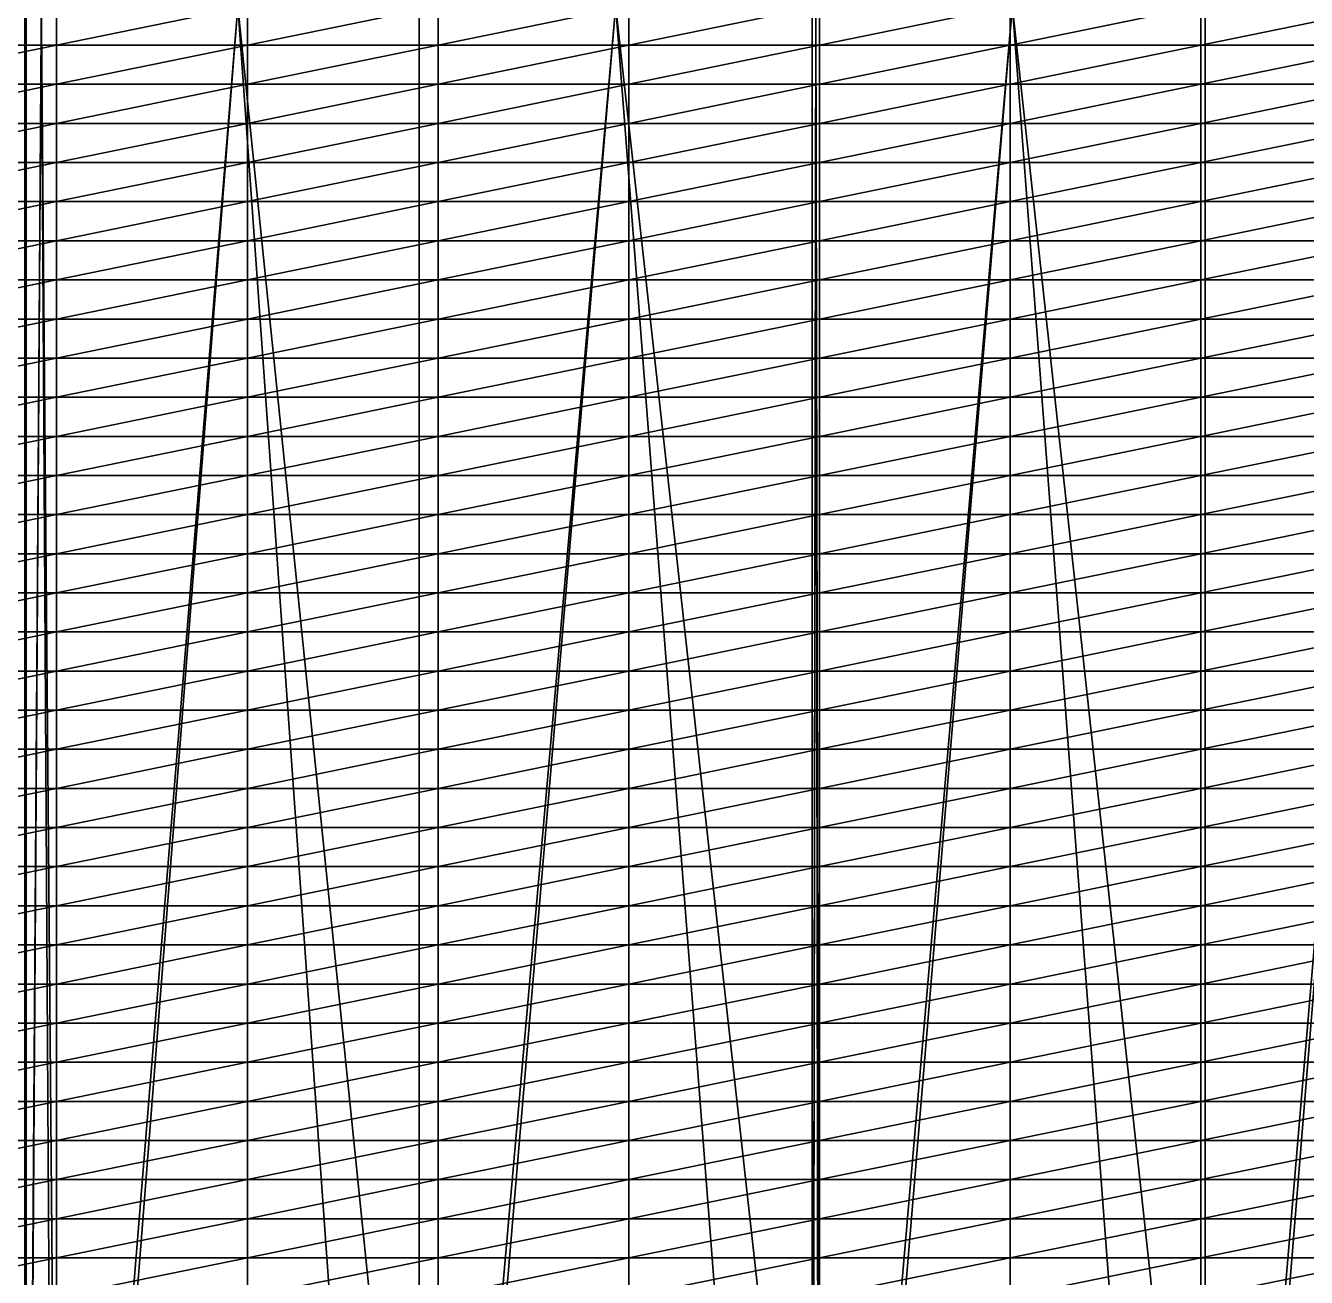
# Model space of a CAD drawing. Header units: metres. Extents: x -3 to 177, y -14 to 14.
# Drawn here: x 82.6 to 89.82, y -7.16 to -0.11 of the extents above; entities that cross this region are included whole.
import ezdxf

# ---------------------------------------------------------------- set-up
doc = ezdxf.new("R2010")
doc.units = ezdxf.units.M
for name, color, linetype, true_color in [('BULKHEAD_04', 7, 'Continuous', 0xdec086), ('DB_3', 7, 'Continuous', 0x99866a), ('HOLD_3', 7, 'Continuous', 0xb09ed9), ('HULL', 7, 'Continuous', 0x528ba5)]:
    doc.layers.add(name, color=color, linetype=linetype, true_color=true_color)

msp = doc.modelspace()

# ---------------------------------------------------------------- linework, layer by layer
at = {"layer": 'BULKHEAD_04'}
for points in [[(82.596, 14.388, 14.5999), (82.596, -14.388, 14.5999), (82.604, -14.388, 14.5999)], [(82.596, 14.388, 14.5999), (82.604, -14.388, 14.5999), (82.604, 14.388, 14.5999)], [(82.604, -14.388, 14.5999), (82.604, 12.5622, 0.012), (82.604, 14.388, 14.5999)], [(82.596, -12.5622, 0.012), (82.596, 12.5622, 0.012), (82.604, 12.5622, 0.012)], [(82.596, -12.5622, 0.012), (82.604, 12.5622, 0.012), (82.604, -12.5622, 0.012)], [(82.604, 12.5622, 0.012), (82.604, -14.388, 14.5999), (82.604, -12.5622, 0.012)]]:
    msp.add_3dface(points, dxfattribs=at)
at = {"layer": 'DB_3'}
for points in [[(82.604, 14.3622, 1.75), (82.604, -14.3623, 1.75), (82.775, -14.3623, 1.75)], [(82.604, 14.3622, 1.75), (82.775, -14.3623, 1.75), (82.775, 14.3622, 1.75)], [(82.604, -14.3623, 1.75), (82.604, 14.3622, 1.75), (82.604, 14.3094, 1.4)], [(82.604, -14.3623, 1.75), (82.604, 14.3094, 1.4), (82.604, 14.053, 0.7)], [(82.775, 14.3622, 1.75), (84.8188, -14.3623, 1.75), (84.8188, 14.3622, 1.75)], [(82.775, 14.3622, 1.75), (82.775, -14.3623, 1.75), (84.8188, -14.3623, 1.75)], [(84.8188, 14.3622, 1.75), (84.8188, -14.3623, 1.75), (87.0335, -14.3623, 1.75)], [(84.8188, 14.3622, 1.75), (87.0335, -14.3623, 1.75), (87.0335, 14.3622, 1.75)], [(87.0335, 14.3622, 1.75), (87.0335, -14.3623, 1.75), (87.075, -14.3623, 1.75)], [(87.0335, 14.3622, 1.75), (87.075, -14.3623, 1.75), (87.075, 14.3622, 1.75)], [(87.075, 14.3622, 1.75), (87.075, -14.3623, 1.75), (89.2483, -14.3623, 1.75)], [(87.075, 14.3622, 1.75), (89.2483, -14.3623, 1.75), (89.2483, 14.3622, 1.75)], [(89.2483, 14.3622, 1.75), (89.2483, -14.3623, 1.75), (91.375, -14.3623, 1.75)], [(89.2483, 14.3622, 1.75), (91.375, -14.3623, 1.75), (91.375, 14.3622, 1.75)], [(82.604, 14.053, 0.7), (82.604, 12.5632), (82.604, -13.4516, 0.35)], [(82.604, -14.3623, 1.75), (82.604, 14.053, 0.7), (82.604, -13.4516, 0.35)], [(82.604, -12.5632), (82.604, 12.5632), (82.775, 12.5632)], [(82.604, -12.5632), (82.775, 12.5632), (82.775, -12.5632)], [(82.604, 12.5632), (82.604, -12.5632), (82.604, -13.4516, 0.35)], [(82.775, -12.5632), (82.775, 12.5632), (84.8188, 12.5632)], [(82.775, -12.5632), (84.8188, 12.5632), (84.8188, -12.5632)], [(84.8188, -12.5632), (84.8188, 12.5632), (87.0335, 12.5632)], [(84.8188, -12.5632), (87.0335, 12.5632), (87.0335, -12.5632)], [(87.0335, -12.5632), (87.0335, 12.5632), (87.075, 12.5632)], [(87.0335, -12.5632), (87.075, 12.5632), (87.075, -12.5632)], [(87.075, -12.5632), (87.075, 12.5632), (89.2483, 12.5632)], [(87.075, -12.5632), (89.2483, 12.5632), (89.2483, -12.5632)], [(89.2483, -12.5632), (89.2483, 12.5632), (91.375, 12.5632)], [(89.2483, -12.5632), (91.375, 12.5632), (91.375, -12.5632)]]:
    msp.add_3dface(points, dxfattribs=at)
at = {"layer": 'HOLD_3'}
for points in [[(82.604, -9.996, 14.6), (82.604, 9.996, 12.6718), (82.604, 13.096, 8)], [(82.604, 13.096, 8), (82.604, 13.0582, 1.75), (82.604, -13.096, 5.75)], [(82.604, -9.996, 12.6718), (82.604, -9.996, 14.6), (82.604, 13.096, 8)], [(82.604, 13.096, 8), (82.604, -13.096, 5.75), (82.604, -9.996, 12.6718)], [(82.604, -13.0582, 1.75), (82.604, 13.0582, 1.75), (82.775, 13.0582, 1.75)], [(82.604, -13.0582, 1.75), (82.775, 13.0582, 1.75), (82.775, -13.0582, 1.75)], [(82.604, 13.0582, 1.75), (82.604, -13.0582, 1.75), (82.604, -13.096, 3.0001)], [(82.604, 13.0582, 1.75), (82.604, -13.096, 3.0001), (82.604, -13.096, 5.75)], [(82.775, -13.0582, 1.75), (82.775, 13.0582, 1.75), (84.8188, 13.0582, 1.75)], [(82.775, -13.0582, 1.75), (84.8188, 13.0582, 1.75), (84.8188, -13.0582, 1.75)], [(84.8188, -13.0582, 1.75), (84.8188, 13.0582, 1.75), (87.0335, 13.0582, 1.75)], [(84.8188, -13.0582, 1.75), (87.0335, 13.0582, 1.75), (87.0335, -13.0582, 1.75)], [(87.0335, -13.0582, 1.75), (87.0335, 13.0582, 1.75), (87.075, 13.0582, 1.75)], [(87.0335, -13.0582, 1.75), (87.075, 13.0582, 1.75), (87.075, -13.0582, 1.75)], [(87.075, -13.0582, 1.75), (87.075, 13.0582, 1.75), (89.2483, 13.0582, 1.75)], [(87.075, -13.0582, 1.75), (89.2483, 13.0582, 1.75), (89.2483, -13.0582, 1.75)], [(89.2483, -13.0582, 1.75), (89.2483, 13.0582, 1.75), (91.375, 13.0582, 1.75)], [(89.2483, -13.0582, 1.75), (91.375, 13.0582, 1.75), (91.375, -13.0582, 1.75)], [(82.604, 9.996, 14.6), (82.604, -9.996, 14.6), (82.775, -9.996, 14.6)], [(82.604, 9.996, 14.6), (82.775, -9.996, 14.6), (82.775, 9.996, 14.6)], [(82.604, -9.996, 14.6), (82.604, 9.996, 14.6), (82.604, 9.996, 12.6718)], [(82.775, 9.996, 14.6), (82.775, -9.996, 14.6), (84.8188, -9.996, 14.6)], [(82.775, 9.996, 14.6), (84.8188, -9.996, 14.6), (84.8188, 9.996, 14.6)], [(84.8188, 9.996, 14.6), (84.8188, -9.996, 14.6), (87.0335, -9.996, 14.6)], [(84.8188, 9.996, 14.6), (87.0335, -9.996, 14.6), (87.0335, 9.996, 14.6)], [(87.0335, 9.996, 14.6), (87.0335, -9.996, 14.6), (87.075, -9.996, 14.6)], [(87.0335, 9.996, 14.6), (87.075, -9.996, 14.6), (87.075, 9.996, 14.6)], [(87.075, 9.996, 14.6), (87.075, -9.996, 14.6), (89.2483, -9.996, 14.6)], [(87.075, 9.996, 14.6), (89.2483, -9.996, 14.6), (89.2483, 9.996, 14.6)], [(89.2483, 9.996, 14.6), (89.2483, -9.996, 14.6), (91.375, -9.996, 14.6)], [(89.2483, 9.996, 14.6), (91.375, -9.996, 14.6), (91.375, 9.996, 14.6)]]:
    msp.add_3dface(points, dxfattribs=at)
at = {"layer": 'HULL'}
for points in [[(81.7, -0.2204), (81.7, 0), (82.775, 0)], [(81.7, -0.2204), (82.775, 0), (82.775, -0.2204)], [(82.775, -0.2204), (82.775, 0), (83.85, 0)], [(82.775, -0.2204), (83.85, 0), (83.85, -0.2204)], [(83.85, -0.2204), (83.85, 0), (84.925, 0)], [(83.85, -0.2204), (84.925, 0), (84.925, -0.2204)], [(84.925, -0.2204), (84.925, 0), (86, 0)], [(84.925, -0.2204), (86, 0), (86, -0.2204)], [(86, -0.2204), (86, 0), (87.075, 0)], [(86, -0.2204), (87.075, 0), (87.075, -0.2204)], [(87.075, -0.2204), (87.075, 0), (88.15, 0)], [(87.075, -0.2204), (88.15, 0), (88.15, -0.2204)], [(88.15, -0.2204), (88.15, 0), (89.225, 0)], [(88.15, -0.2204), (89.225, 0), (89.225, -0.2204)], [(89.225, -0.2204), (89.225, 0), (90.3, 0)], [(89.225, -0.2204), (90.3, 0), (90.3, -0.2204)], [(81.7, -0.4408), (81.7, -0.2204), (82.775, -0.2204)], [(81.7, -0.4408), (82.775, -0.2204), (82.775, -0.4408)], [(82.775, -0.4408), (82.775, -0.2204), (83.85, -0.2204)], [(82.775, -0.4408), (83.85, -0.2204), (83.85, -0.4408)], [(83.85, -0.4408), (83.85, -0.2204), (84.925, -0.2204)], [(83.85, -0.4408), (84.925, -0.2204), (84.925, -0.4408)], [(84.925, -0.4408), (84.925, -0.2204), (86, -0.2204)], [(84.925, -0.4408), (86, -0.2204), (86, -0.4408)], [(86, -0.4408), (86, -0.2204), (87.075, -0.2204)], [(86, -0.4408), (87.075, -0.2204), (87.075, -0.4408)], [(87.075, -0.4408), (87.075, -0.2204), (88.15, -0.2204)], [(87.075, -0.4408), (88.15, -0.2204), (88.15, -0.4408)], [(88.15, -0.4408), (88.15, -0.2204), (89.225, -0.2204)], [(88.15, -0.4408), (89.225, -0.2204), (89.225, -0.4408)], [(89.225, -0.4408), (89.225, -0.2204), (90.3, -0.2204)], [(89.225, -0.4408), (90.3, -0.2204), (90.3, -0.4408)], [(81.7, -0.6612), (81.7, -0.4408), (82.775, -0.4408)], [(81.7, -0.6612), (82.775, -0.4408), (82.775, -0.6612)], [(82.775, -0.6612), (82.775, -0.4408), (83.85, -0.4408)], [(82.775, -0.6612), (83.85, -0.4408), (83.85, -0.6612)], [(83.85, -0.6612), (83.85, -0.4408), (84.925, -0.4408)], [(83.85, -0.6612), (84.925, -0.4408), (84.925, -0.6612)], [(84.925, -0.6612), (84.925, -0.4408), (86, -0.4408)], [(84.925, -0.6612), (86, -0.4408), (86, -0.6612)], [(86, -0.6612), (86, -0.4408), (87.075, -0.4408)], [(86, -0.6612), (87.075, -0.4408), (87.075, -0.6612)], [(87.075, -0.6612), (87.075, -0.4408), (88.15, -0.4408)], [(87.075, -0.6612), (88.15, -0.4408), (88.15, -0.6612)], [(88.15, -0.6612), (88.15, -0.4408), (89.225, -0.4408)], [(88.15, -0.6612), (89.225, -0.4408), (89.225, -0.6612)], [(89.225, -0.6612), (89.225, -0.4408), (90.3, -0.4408)], [(89.225, -0.6612), (90.3, -0.4408), (90.3, -0.6612)], [(81.7, -0.8816), (81.7, -0.6612), (82.775, -0.6612)], [(81.7, -0.8816), (82.775, -0.6612), (82.775, -0.8816)], [(82.775, -0.8816), (82.775, -0.6612), (83.85, -0.6612)], [(82.775, -0.8816), (83.85, -0.6612), (83.85, -0.8816)], [(83.85, -0.8816), (83.85, -0.6612), (84.925, -0.6612)], [(83.85, -0.8816), (84.925, -0.6612), (84.925, -0.8816)], [(84.925, -0.8816), (84.925, -0.6612), (86, -0.6612)], [(84.925, -0.8816), (86, -0.6612), (86, -0.8816)], [(86, -0.8816), (86, -0.6612), (87.075, -0.6612)], [(86, -0.8816), (87.075, -0.6612), (87.075, -0.8816)], [(87.075, -0.8816), (87.075, -0.6612), (88.15, -0.6612)], [(87.075, -0.8816), (88.15, -0.6612), (88.15, -0.8816)], [(88.15, -0.8816), (88.15, -0.6612), (89.225, -0.6612)], [(88.15, -0.8816), (89.225, -0.6612), (89.225, -0.8816)], [(89.225, -0.8816), (89.225, -0.6612), (90.3, -0.6612)], [(89.225, -0.8816), (90.3, -0.6612), (90.3, -0.8816)], [(81.7, -1.102), (81.7, -0.8816), (82.775, -0.8816)], [(81.7, -1.102), (82.775, -0.8816), (82.775, -1.102)], [(82.775, -1.102), (82.775, -0.8816), (83.85, -0.8816)], [(82.775, -1.102), (83.85, -0.8816), (83.85, -1.102)], [(83.85, -1.102), (83.85, -0.8816), (84.925, -0.8816)], [(83.85, -1.102), (84.925, -0.8816), (84.925, -1.102)], [(84.925, -1.102), (84.925, -0.8816), (86, -0.8816)], [(84.925, -1.102), (86, -0.8816), (86, -1.102)], [(86, -1.102), (86, -0.8816), (87.075, -0.8816)], [(86, -1.102), (87.075, -0.8816), (87.075, -1.102)], [(87.075, -1.102), (87.075, -0.8816), (88.15, -0.8816)], [(87.075, -1.102), (88.15, -0.8816), (88.15, -1.102)], [(88.15, -1.102), (88.15, -0.8816), (89.225, -0.8816)], [(88.15, -1.102), (89.225, -0.8816), (89.225, -1.102)], [(89.225, -1.102), (89.225, -0.8816), (90.3, -0.8816)], [(89.225, -1.102), (90.3, -0.8816), (90.3, -1.102)], [(81.7, -1.3224), (81.7, -1.102), (82.775, -1.102)], [(81.7, -1.3224), (82.775, -1.102), (82.775, -1.3224)], [(82.775, -1.3224), (82.775, -1.102), (83.85, -1.102)], [(82.775, -1.3224), (83.85, -1.102), (83.85, -1.3224)], [(83.85, -1.3224), (83.85, -1.102), (84.925, -1.102)], [(83.85, -1.3224), (84.925, -1.102), (84.925, -1.3224)], [(84.925, -1.3224), (84.925, -1.102), (86, -1.102)], [(84.925, -1.3224), (86, -1.102), (86, -1.3224)], [(86, -1.3224), (86, -1.102), (87.075, -1.102)], [(86, -1.3224), (87.075, -1.102), (87.075, -1.3224)], [(87.075, -1.3224), (87.075, -1.102), (88.15, -1.102)], [(87.075, -1.3224), (88.15, -1.102), (88.15, -1.3224)], [(88.15, -1.3224), (88.15, -1.102), (89.225, -1.102)], [(88.15, -1.3224), (89.225, -1.102), (89.225, -1.3224)], [(89.225, -1.3224), (89.225, -1.102), (90.3, -1.102)], [(89.225, -1.3224), (90.3, -1.102), (90.3, -1.3224)], [(81.7, -1.5428), (81.7, -1.3224), (82.775, -1.3224)], [(81.7, -1.5428), (82.775, -1.3224), (82.775, -1.5428)], [(82.775, -1.5428), (82.775, -1.3224), (83.85, -1.3224)], [(82.775, -1.5428), (83.85, -1.3224), (83.85, -1.5428)], [(83.85, -1.5428), (83.85, -1.3224), (84.925, -1.3224)], [(83.85, -1.5428), (84.925, -1.3224), (84.925, -1.5428)], [(84.925, -1.5428), (84.925, -1.3224), (86, -1.3224)], [(84.925, -1.5428), (86, -1.3224), (86, -1.5428)], [(86, -1.5428), (86, -1.3224), (87.075, -1.3224)], [(86, -1.5428), (87.075, -1.3224), (87.075, -1.5428)], [(87.075, -1.5428), (87.075, -1.3224), (88.15, -1.3224)], [(87.075, -1.5428), (88.15, -1.3224), (88.15, -1.5428)], [(88.15, -1.5428), (88.15, -1.3224), (89.225, -1.3224)], [(88.15, -1.5428), (89.225, -1.3224), (89.225, -1.5428)], [(89.225, -1.5428), (89.225, -1.3224), (90.3, -1.3224)], [(89.225, -1.5428), (90.3, -1.3224), (90.3, -1.5428)], [(81.7, -1.7633), (81.7, -1.5428), (82.775, -1.5428)], [(81.7, -1.7633), (82.775, -1.5428), (82.775, -1.7633)], [(82.775, -1.7633), (82.775, -1.5428), (83.85, -1.5428)], [(82.775, -1.7633), (83.85, -1.5428), (83.85, -1.7633)], [(83.85, -1.7633), (83.85, -1.5428), (84.925, -1.5428)], [(83.85, -1.7633), (84.925, -1.5428), (84.925, -1.7633)], [(84.925, -1.7633), (84.925, -1.5428), (86, -1.5428)], [(84.925, -1.7633), (86, -1.5428), (86, -1.7633)], [(86, -1.7633), (86, -1.5428), (87.075, -1.5428)], [(86, -1.7633), (87.075, -1.5428), (87.075, -1.7633)], [(87.075, -1.7633), (87.075, -1.5428), (88.15, -1.5428)], [(87.075, -1.7633), (88.15, -1.5428), (88.15, -1.7633)], [(88.15, -1.7633), (88.15, -1.5428), (89.225, -1.5428)], [(88.15, -1.7633), (89.225, -1.5428), (89.225, -1.7633)], [(89.225, -1.7633), (89.225, -1.5428), (90.3, -1.5428)], [(89.225, -1.7633), (90.3, -1.5428), (90.3, -1.7633)], [(81.7, -1.9837), (81.7, -1.7633), (82.775, -1.7633)], [(81.7, -1.9837), (82.775, -1.7633), (82.775, -1.9837)], [(82.775, -1.9837), (82.775, -1.7633), (83.85, -1.7633)], [(82.775, -1.9837), (83.85, -1.7633), (83.85, -1.9837)], [(83.85, -1.9837), (83.85, -1.7633), (84.925, -1.7633)], [(83.85, -1.9837), (84.925, -1.7633), (84.925, -1.9837)], [(84.925, -1.9837), (84.925, -1.7633), (86, -1.7633)], [(84.925, -1.9837), (86, -1.7633), (86, -1.9837)], [(86, -1.9837), (86, -1.7633), (87.075, -1.7633)], [(86, -1.9837), (87.075, -1.7633), (87.075, -1.9837)], [(87.075, -1.9837), (87.075, -1.7633), (88.15, -1.7633)], [(87.075, -1.9837), (88.15, -1.7633), (88.15, -1.9837)], [(88.15, -1.9837), (88.15, -1.7633), (89.225, -1.7633)], [(88.15, -1.9837), (89.225, -1.7633), (89.225, -1.9837)], [(89.225, -1.9837), (89.225, -1.7633), (90.3, -1.7633)], [(89.225, -1.9837), (90.3, -1.7633), (90.3, -1.9837)], [(81.7, -2.2041), (81.7, -1.9837), (82.775, -1.9837)], [(81.7, -2.2041), (82.775, -1.9837), (82.775, -2.2041)], [(82.775, -2.2041), (82.775, -1.9837), (83.85, -1.9837)], [(82.775, -2.2041), (83.85, -1.9837), (83.85, -2.2041)], [(83.85, -2.2041), (83.85, -1.9837), (84.925, -1.9837)], [(83.85, -2.2041), (84.925, -1.9837), (84.925, -2.2041)], [(84.925, -2.2041), (84.925, -1.9837), (86, -1.9837)], [(84.925, -2.2041), (86, -1.9837), (86, -2.2041)], [(86, -2.2041), (86, -1.9837), (87.075, -1.9837)], [(86, -2.2041), (87.075, -1.9837), (87.075, -2.2041)], [(87.075, -2.2041), (87.075, -1.9837), (88.15, -1.9837)], [(87.075, -2.2041), (88.15, -1.9837), (88.15, -2.2041)], [(88.15, -2.2041), (88.15, -1.9837), (89.225, -1.9837)], [(88.15, -2.2041), (89.225, -1.9837), (89.225, -2.2041)], [(89.225, -2.2041), (89.225, -1.9837), (90.3, -1.9837)], [(89.225, -2.2041), (90.3, -1.9837), (90.3, -2.2041)], [(81.7, -2.4245), (81.7, -2.2041), (82.775, -2.2041)], [(81.7, -2.4245), (82.775, -2.2041), (82.775, -2.4245)], [(82.775, -2.4245), (82.775, -2.2041), (83.85, -2.2041)], [(82.775, -2.4245), (83.85, -2.2041), (83.85, -2.4245)], [(83.85, -2.4245), (83.85, -2.2041), (84.925, -2.2041)], [(83.85, -2.4245), (84.925, -2.2041), (84.925, -2.4245)], [(84.925, -2.4245), (84.925, -2.2041), (86, -2.2041)], [(84.925, -2.4245), (86, -2.2041), (86, -2.4245)], [(86, -2.4245), (86, -2.2041), (87.075, -2.2041)], [(86, -2.4245), (87.075, -2.2041), (87.075, -2.4245)], [(87.075, -2.4245), (87.075, -2.2041), (88.15, -2.2041)], [(87.075, -2.4245), (88.15, -2.2041), (88.15, -2.4245)], [(88.15, -2.4245), (88.15, -2.2041), (89.225, -2.2041)], [(88.15, -2.4245), (89.225, -2.2041), (89.225, -2.4245)], [(89.225, -2.4245), (89.225, -2.2041), (90.3, -2.2041)], [(89.225, -2.4245), (90.3, -2.2041), (90.3, -2.4245)], [(81.7, -2.6449), (81.7, -2.4245), (82.775, -2.4245)], [(81.7, -2.6449), (82.775, -2.4245), (82.775, -2.6449)], [(82.775, -2.6449), (82.775, -2.4245), (83.85, -2.4245)], [(82.775, -2.6449), (83.85, -2.4245), (83.85, -2.6449)], [(83.85, -2.6449), (83.85, -2.4245), (84.925, -2.4245)], [(83.85, -2.6449), (84.925, -2.4245), (84.925, -2.6449)], [(84.925, -2.6449), (84.925, -2.4245), (86, -2.4245)], [(84.925, -2.6449), (86, -2.4245), (86, -2.6449)], [(86, -2.6449), (86, -2.4245), (87.075, -2.4245)], [(86, -2.6449), (87.075, -2.4245), (87.075, -2.6449)], [(87.075, -2.6449), (87.075, -2.4245), (88.15, -2.4245)], [(87.075, -2.6449), (88.15, -2.4245), (88.15, -2.6449)], [(88.15, -2.6449), (88.15, -2.4245), (89.225, -2.4245)], [(88.15, -2.6449), (89.225, -2.4245), (89.225, -2.6449)], [(89.225, -2.6449), (89.225, -2.4245), (90.3, -2.4245)], [(89.225, -2.6449), (90.3, -2.4245), (90.3, -2.6449)], [(81.7, -2.8653), (81.7, -2.6449), (82.775, -2.6449)], [(81.7, -2.8653), (82.775, -2.6449), (82.775, -2.8653)], [(82.775, -2.8653), (82.775, -2.6449), (83.85, -2.6449)], [(82.775, -2.8653), (83.85, -2.6449), (83.85, -2.8653)], [(83.85, -2.8653), (83.85, -2.6449), (84.925, -2.6449)], [(83.85, -2.8653), (84.925, -2.6449), (84.925, -2.8653)], [(84.925, -2.8653), (84.925, -2.6449), (86, -2.6449)], [(84.925, -2.8653), (86, -2.6449), (86, -2.8653)], [(86, -2.8653), (86, -2.6449), (87.075, -2.6449)], [(86, -2.8653), (87.075, -2.6449), (87.075, -2.8653)], [(87.075, -2.8653), (87.075, -2.6449), (88.15, -2.6449)], [(87.075, -2.8653), (88.15, -2.6449), (88.15, -2.8653)], [(88.15, -2.8653), (88.15, -2.6449), (89.225, -2.6449)], [(88.15, -2.8653), (89.225, -2.6449), (89.225, -2.8653)], [(89.225, -2.8653), (89.225, -2.6449), (90.3, -2.6449)], [(89.225, -2.8653), (90.3, -2.6449), (90.3, -2.8653)], [(81.7, -3.0857), (81.7, -2.8653), (82.775, -2.8653)], [(81.7, -3.0857), (82.775, -2.8653), (82.775, -3.0857)], [(82.775, -3.0857), (82.775, -2.8653), (83.85, -2.8653)], [(82.775, -3.0857), (83.85, -2.8653), (83.85, -3.0857)], [(83.85, -3.0857), (83.85, -2.8653), (84.925, -2.8653)], [(83.85, -3.0857), (84.925, -2.8653), (84.925, -3.0857)], [(84.925, -3.0857), (84.925, -2.8653), (86, -2.8653)], [(84.925, -3.0857), (86, -2.8653), (86, -3.0857)], [(86, -3.0857), (86, -2.8653), (87.075, -2.8653)], [(86, -3.0857), (87.075, -2.8653), (87.075, -3.0857)], [(87.075, -3.0857), (87.075, -2.8653), (88.15, -2.8653)], [(87.075, -3.0857), (88.15, -2.8653), (88.15, -3.0857)], [(88.15, -3.0857), (88.15, -2.8653), (89.225, -2.8653)], [(88.15, -3.0857), (89.225, -2.8653), (89.225, -3.0857)], [(89.225, -3.0857), (89.225, -2.8653), (90.3, -2.8653)], [(89.225, -3.0857), (90.3, -2.8653), (90.3, -3.0857)], [(81.7, -3.3061), (81.7, -3.0857), (82.775, -3.0857)], [(81.7, -3.3061), (82.775, -3.0857), (82.775, -3.3061)], [(82.775, -3.3061), (82.775, -3.0857), (83.85, -3.0857)], [(82.775, -3.3061), (83.85, -3.0857), (83.85, -3.3061)], [(83.85, -3.3061), (83.85, -3.0857), (84.925, -3.0857)], [(83.85, -3.3061), (84.925, -3.0857), (84.925, -3.3061)], [(84.925, -3.3061), (84.925, -3.0857), (86, -3.0857)], [(84.925, -3.3061), (86, -3.0857), (86, -3.3061)], [(86, -3.3061), (86, -3.0857), (87.075, -3.0857)], [(86, -3.3061), (87.075, -3.0857), (87.075, -3.3061)], [(87.075, -3.3061), (87.075, -3.0857), (88.15, -3.0857)], [(87.075, -3.3061), (88.15, -3.0857), (88.15, -3.3061)], [(88.15, -3.3061), (88.15, -3.0857), (89.225, -3.0857)], [(88.15, -3.3061), (89.225, -3.0857), (89.225, -3.3061)], [(89.225, -3.3061), (89.225, -3.0857), (90.3, -3.0857)], [(89.225, -3.3061), (90.3, -3.0857), (90.3, -3.3061)], [(81.7, -3.5265), (81.7, -3.3061), (82.775, -3.3061)], [(81.7, -3.5265), (82.775, -3.3061), (82.775, -3.5265)], [(82.775, -3.5265), (82.775, -3.3061), (83.85, -3.3061)], [(82.775, -3.5265), (83.85, -3.3061), (83.85, -3.5265)], [(83.85, -3.5265), (83.85, -3.3061), (84.925, -3.3061)], [(83.85, -3.5265), (84.925, -3.3061), (84.925, -3.5265)], [(84.925, -3.5265), (84.925, -3.3061), (86, -3.3061)], [(84.925, -3.5265), (86, -3.3061), (86, -3.5265)], [(86, -3.5265), (86, -3.3061), (87.075, -3.3061)], [(86, -3.5265), (87.075, -3.3061), (87.075, -3.5265)], [(87.075, -3.5265), (87.075, -3.3061), (88.15, -3.3061)], [(87.075, -3.5265), (88.15, -3.3061), (88.15, -3.5265)], [(88.15, -3.5265), (88.15, -3.3061), (89.225, -3.3061)], [(88.15, -3.5265), (89.225, -3.3061), (89.225, -3.5265)], [(89.225, -3.5265), (89.225, -3.3061), (90.3, -3.3061)], [(89.225, -3.5265), (90.3, -3.3061), (90.3, -3.5265)], [(81.7, -3.7469), (81.7, -3.5265), (82.775, -3.5265)], [(81.7, -3.7469), (82.775, -3.5265), (82.775, -3.7469)], [(82.775, -3.7469), (82.775, -3.5265), (83.85, -3.5265)], [(82.775, -3.7469), (83.85, -3.5265), (83.85, -3.7469)], [(83.85, -3.7469), (83.85, -3.5265), (84.925, -3.5265)], [(83.85, -3.7469), (84.925, -3.5265), (84.925, -3.7469)], [(84.925, -3.7469), (84.925, -3.5265), (86, -3.5265)], [(84.925, -3.7469), (86, -3.5265), (86, -3.7469)], [(86, -3.7469), (86, -3.5265), (87.075, -3.5265)], [(86, -3.7469), (87.075, -3.5265), (87.075, -3.7469)], [(87.075, -3.7469), (87.075, -3.5265), (88.15, -3.5265)], [(87.075, -3.7469), (88.15, -3.5265), (88.15, -3.7469)], [(88.15, -3.7469), (88.15, -3.5265), (89.225, -3.5265)], [(88.15, -3.7469), (89.225, -3.5265), (89.225, -3.7469)], [(89.225, -3.7469), (89.225, -3.5265), (90.3, -3.5265)], [(89.225, -3.7469), (90.3, -3.5265), (90.3, -3.7469)], [(81.7, -3.9673), (81.7, -3.7469), (82.775, -3.7469)], [(81.7, -3.9673), (82.775, -3.7469), (82.775, -3.9673)], [(82.775, -3.9673), (82.775, -3.7469), (83.85, -3.7469)], [(82.775, -3.9673), (83.85, -3.7469), (83.85, -3.9673)], [(83.85, -3.9673), (83.85, -3.7469), (84.925, -3.7469)], [(83.85, -3.9673), (84.925, -3.7469), (84.925, -3.9673)], [(84.925, -3.9673), (84.925, -3.7469), (86, -3.7469)], [(84.925, -3.9673), (86, -3.7469), (86, -3.9673)], [(86, -3.9673), (86, -3.7469), (87.075, -3.7469)], [(86, -3.9673), (87.075, -3.7469), (87.075, -3.9673)], [(87.075, -3.9673), (87.075, -3.7469), (88.15, -3.7469)], [(87.075, -3.9673), (88.15, -3.7469), (88.15, -3.9673)], [(88.15, -3.9673), (88.15, -3.7469), (89.225, -3.7469)], [(88.15, -3.9673), (89.225, -3.7469), (89.225, -3.9673)], [(89.225, -3.9673), (89.225, -3.7469), (90.3, -3.7469)], [(89.225, -3.9673), (90.3, -3.7469), (90.3, -3.9673)], [(81.7, -4.1877), (81.7, -3.9673), (82.775, -3.9673)], [(81.7, -4.1877), (82.775, -3.9673), (82.775, -4.1877)], [(82.775, -4.1877), (82.775, -3.9673), (83.85, -3.9673)], [(82.775, -4.1877), (83.85, -3.9673), (83.85, -4.1877)], [(83.85, -4.1877), (83.85, -3.9673), (84.925, -3.9673)], [(83.85, -4.1877), (84.925, -3.9673), (84.925, -4.1877)], [(84.925, -4.1877), (84.925, -3.9673), (86, -3.9673)], [(84.925, -4.1877), (86, -3.9673), (86, -4.1877)], [(86, -4.1877), (86, -3.9673), (87.075, -3.9673)], [(86, -4.1877), (87.075, -3.9673), (87.075, -4.1877)], [(87.075, -4.1877), (87.075, -3.9673), (88.15, -3.9673)], [(87.075, -4.1877), (88.15, -3.9673), (88.15, -4.1877)], [(88.15, -4.1877), (88.15, -3.9673), (89.225, -3.9673)], [(88.15, -4.1877), (89.225, -3.9673), (89.225, -4.1877)], [(89.225, -4.1877), (89.225, -3.9673), (90.3, -3.9673)], [(89.225, -4.1877), (90.3, -3.9673), (90.3, -4.1877)], [(81.7, -4.4081), (81.7, -4.1877), (82.775, -4.1877)], [(81.7, -4.4081), (82.775, -4.1877), (82.775, -4.4081)], [(82.775, -4.4081), (82.775, -4.1877), (83.85, -4.1877)], [(82.775, -4.4081), (83.85, -4.1877), (83.85, -4.4081)], [(83.85, -4.4081), (83.85, -4.1877), (84.925, -4.1877)], [(83.85, -4.4081), (84.925, -4.1877), (84.925, -4.4081)], [(84.925, -4.4081), (84.925, -4.1877), (86, -4.1877)], [(84.925, -4.4081), (86, -4.1877), (86, -4.4081)], [(86, -4.4081), (86, -4.1877), (87.075, -4.1877)], [(86, -4.4081), (87.075, -4.1877), (87.075, -4.4081)], [(87.075, -4.4081), (87.075, -4.1877), (88.15, -4.1877)], [(87.075, -4.4081), (88.15, -4.1877), (88.15, -4.4081)], [(88.15, -4.4081), (88.15, -4.1877), (89.225, -4.1877)], [(88.15, -4.4081), (89.225, -4.1877), (89.225, -4.4081)], [(89.225, -4.4081), (89.225, -4.1877), (90.3, -4.1877)], [(89.225, -4.4081), (90.3, -4.1877), (90.3, -4.4081)], [(81.7, -4.6285), (81.7, -4.4081), (82.775, -4.4081)], [(81.7, -4.6285), (82.775, -4.4081), (82.775, -4.6285)], [(82.775, -4.6285), (82.775, -4.4081), (83.85, -4.4081)], [(82.775, -4.6285), (83.85, -4.4081), (83.85, -4.6285)], [(83.85, -4.6285), (83.85, -4.4081), (84.925, -4.4081)], [(83.85, -4.6285), (84.925, -4.4081), (84.925, -4.6285)], [(84.925, -4.6285), (84.925, -4.4081), (86, -4.4081)], [(84.925, -4.6285), (86, -4.4081), (86, -4.6285)], [(86, -4.6285), (86, -4.4081), (87.075, -4.4081)], [(86, -4.6285), (87.075, -4.4081), (87.075, -4.6285)], [(87.075, -4.6285), (87.075, -4.4081), (88.15, -4.4081)], [(87.075, -4.6285), (88.15, -4.4081), (88.15, -4.6285)], [(88.15, -4.6285), (88.15, -4.4081), (89.225, -4.4081)], [(88.15, -4.6285), (89.225, -4.4081), (89.225, -4.6285)], [(89.225, -4.6285), (89.225, -4.4081), (90.3, -4.4081)], [(89.225, -4.6285), (90.3, -4.4081), (90.3, -4.6285)], [(81.7, -4.8489), (81.7, -4.6285), (82.775, -4.6285)], [(81.7, -4.8489), (82.775, -4.6285), (82.775, -4.8489)], [(82.775, -4.8489), (82.775, -4.6285), (83.85, -4.6285)], [(82.775, -4.8489), (83.85, -4.6285), (83.85, -4.8489)], [(83.85, -4.8489), (83.85, -4.6285), (84.925, -4.6285)], [(83.85, -4.8489), (84.925, -4.6285), (84.925, -4.8489)], [(84.925, -4.8489), (84.925, -4.6285), (86, -4.6285)], [(84.925, -4.8489), (86, -4.6285), (86, -4.8489)], [(86, -4.8489), (86, -4.6285), (87.075, -4.6285)], [(86, -4.8489), (87.075, -4.6285), (87.075, -4.8489)], [(87.075, -4.8489), (87.075, -4.6285), (88.15, -4.6285)], [(87.075, -4.8489), (88.15, -4.6285), (88.15, -4.8489)], [(88.15, -4.8489), (88.15, -4.6285), (89.225, -4.6285)], [(88.15, -4.8489), (89.225, -4.6285), (89.225, -4.8489)], [(89.225, -4.8489), (89.225, -4.6285), (90.3, -4.6285)], [(89.225, -4.8489), (90.3, -4.6285), (90.3, -4.8489)], [(81.7, -5.0694), (81.7, -4.8489), (82.775, -4.8489)], [(81.7, -5.0694), (82.775, -4.8489), (82.775, -5.0694)], [(82.775, -5.0694), (82.775, -4.8489), (83.85, -4.8489)], [(82.775, -5.0694), (83.85, -4.8489), (83.85, -5.0694)], [(83.85, -5.0694), (83.85, -4.8489), (84.925, -4.8489)], [(83.85, -5.0694), (84.925, -4.8489), (84.925, -5.0694)], [(84.925, -5.0694), (84.925, -4.8489), (86, -4.8489)], [(84.925, -5.0694), (86, -4.8489), (86, -5.0694)], [(86, -5.0694), (86, -4.8489), (87.075, -4.8489)], [(86, -5.0694), (87.075, -4.8489), (87.075, -5.0694)], [(87.075, -5.0694), (87.075, -4.8489), (88.15, -4.8489)], [(87.075, -5.0694), (88.15, -4.8489), (88.15, -5.0694)], [(88.15, -5.0694), (88.15, -4.8489), (89.225, -4.8489)], [(88.15, -5.0694), (89.225, -4.8489), (89.225, -5.0694)], [(89.225, -5.0694), (89.225, -4.8489), (90.3, -4.8489)], [(89.225, -5.0694), (90.3, -4.8489), (90.3, -5.0694)], [(81.7, -5.2898), (81.7, -5.0694), (82.775, -5.0694)], [(81.7, -5.2898), (82.775, -5.0694), (82.775, -5.2898)], [(82.775, -5.2898), (82.775, -5.0694), (83.85, -5.0694)], [(82.775, -5.2898), (83.85, -5.0694), (83.85, -5.2898)], [(83.85, -5.2898), (83.85, -5.0694), (84.925, -5.0694)], [(83.85, -5.2898), (84.925, -5.0694), (84.925, -5.2898)], [(84.925, -5.2898), (84.925, -5.0694), (86, -5.0694)], [(84.925, -5.2898), (86, -5.0694), (86, -5.2898)], [(86, -5.2898), (86, -5.0694), (87.075, -5.0694)], [(86, -5.2898), (87.075, -5.0694), (87.075, -5.2898)], [(87.075, -5.2898), (87.075, -5.0694), (88.15, -5.0694)], [(87.075, -5.2898), (88.15, -5.0694), (88.15, -5.2898)], [(88.15, -5.2898), (88.15, -5.0694), (89.225, -5.0694)], [(88.15, -5.2898), (89.225, -5.0694), (89.225, -5.2898)], [(89.225, -5.2898), (89.225, -5.0694), (90.3, -5.0694)], [(89.225, -5.2898), (90.3, -5.0694), (90.3, -5.2898)], [(81.7, -5.5102), (81.7, -5.2898), (82.775, -5.2898)], [(81.7, -5.5102), (82.775, -5.2898), (82.775, -5.5102)], [(82.775, -5.5102), (82.775, -5.2898), (83.85, -5.2898)], [(82.775, -5.5102), (83.85, -5.2898), (83.85, -5.5102)], [(83.85, -5.5102), (83.85, -5.2898), (84.925, -5.2898)], [(83.85, -5.5102), (84.925, -5.2898), (84.925, -5.5102)], [(84.925, -5.5102), (84.925, -5.2898), (86, -5.2898)], [(84.925, -5.5102), (86, -5.2898), (86, -5.5102)], [(86, -5.5102), (86, -5.2898), (87.075, -5.2898)], [(86, -5.5102), (87.075, -5.2898), (87.075, -5.5102)], [(87.075, -5.5102), (87.075, -5.2898), (88.15, -5.2898)], [(87.075, -5.5102), (88.15, -5.2898), (88.15, -5.5102)], [(88.15, -5.5102), (88.15, -5.2898), (89.225, -5.2898)], [(88.15, -5.5102), (89.225, -5.2898), (89.225, -5.5102)], [(89.225, -5.5102), (89.225, -5.2898), (90.3, -5.2898)], [(89.225, -5.5102), (90.3, -5.2898), (90.3, -5.5102)], [(81.7, -5.7306), (81.7, -5.5102), (82.775, -5.5102)], [(81.7, -5.7306), (82.775, -5.5102), (82.775, -5.7306)], [(82.775, -5.7306), (82.775, -5.5102), (83.85, -5.5102)], [(82.775, -5.7306), (83.85, -5.5102), (83.85, -5.7306)], [(83.85, -5.7306), (83.85, -5.5102), (84.925, -5.5102)], [(83.85, -5.7306), (84.925, -5.5102), (84.925, -5.7306)], [(84.925, -5.7306), (84.925, -5.5102), (86, -5.5102)], [(84.925, -5.7306), (86, -5.5102), (86, -5.7306)], [(86, -5.7306), (86, -5.5102), (87.075, -5.5102)], [(86, -5.7306), (87.075, -5.5102), (87.075, -5.7306)], [(87.075, -5.7306), (87.075, -5.5102), (88.15, -5.5102)], [(87.075, -5.7306), (88.15, -5.5102), (88.15, -5.7306)], [(88.15, -5.7306), (88.15, -5.5102), (89.225, -5.5102)], [(88.15, -5.7306), (89.225, -5.5102), (89.225, -5.7306)], [(89.225, -5.7306), (89.225, -5.5102), (90.3, -5.5102)], [(89.225, -5.7306), (90.3, -5.5102), (90.3, -5.7306)], [(81.7, -5.951), (81.7, -5.7306), (82.775, -5.7306)], [(81.7, -5.951), (82.775, -5.7306), (82.775, -5.951)], [(82.775, -5.951), (82.775, -5.7306), (83.85, -5.7306)], [(82.775, -5.951), (83.85, -5.7306), (83.85, -5.951)], [(83.85, -5.951), (83.85, -5.7306), (84.925, -5.7306)], [(83.85, -5.951), (84.925, -5.7306), (84.925, -5.951)], [(84.925, -5.951), (84.925, -5.7306), (86, -5.7306)], [(84.925, -5.951), (86, -5.7306), (86, -5.951)], [(86, -5.951), (86, -5.7306), (87.075, -5.7306)], [(86, -5.951), (87.075, -5.7306), (87.075, -5.951)], [(87.075, -5.951), (87.075, -5.7306), (88.15, -5.7306)], [(87.075, -5.951), (88.15, -5.7306), (88.15, -5.951)], [(88.15, -5.951), (88.15, -5.7306), (89.225, -5.7306)], [(88.15, -5.951), (89.225, -5.7306), (89.225, -5.951)], [(89.225, -5.951), (89.225, -5.7306), (90.3, -5.7306)], [(89.225, -5.951), (90.3, -5.7306), (90.3, -5.951)], [(81.7, -6.1714), (81.7, -5.951), (82.775, -5.951)], [(81.7, -6.1714), (82.775, -5.951), (82.775, -6.1714)], [(82.775, -6.1714), (82.775, -5.951), (83.85, -5.951)], [(82.775, -6.1714), (83.85, -5.951), (83.85, -6.1714)], [(83.85, -6.1714), (83.85, -5.951), (84.925, -5.951)], [(83.85, -6.1714), (84.925, -5.951), (84.925, -6.1714)], [(84.925, -6.1714), (84.925, -5.951), (86, -5.951)], [(84.925, -6.1714), (86, -5.951), (86, -6.1714)], [(86, -6.1714), (86, -5.951), (87.075, -5.951)], [(86, -6.1714), (87.075, -5.951), (87.075, -6.1714)], [(87.075, -6.1714), (87.075, -5.951), (88.15, -5.951)], [(87.075, -6.1714), (88.15, -5.951), (88.15, -6.1714)], [(88.15, -6.1714), (88.15, -5.951), (89.225, -5.951)], [(88.15, -6.1714), (89.225, -5.951), (89.225, -6.1714)], [(89.225, -6.1714), (89.225, -5.951), (90.3, -5.951)], [(89.225, -6.1714), (90.3, -5.951), (90.3, -6.1714)], [(81.7, -6.3918), (81.7, -6.1714), (82.775, -6.1714)], [(81.7, -6.3918), (82.775, -6.1714), (82.775, -6.3918)], [(82.775, -6.3918), (82.775, -6.1714), (83.85, -6.1714)], [(82.775, -6.3918), (83.85, -6.1714), (83.85, -6.3918)], [(83.85, -6.3918), (83.85, -6.1714), (84.925, -6.1714)], [(83.85, -6.3918), (84.925, -6.1714), (84.925, -6.3918)], [(84.925, -6.3918), (84.925, -6.1714), (86, -6.1714)], [(84.925, -6.3918), (86, -6.1714), (86, -6.3918)], [(86, -6.3918), (86, -6.1714), (87.075, -6.1714)], [(86, -6.3918), (87.075, -6.1714), (87.075, -6.3918)], [(87.075, -6.3918), (87.075, -6.1714), (88.15, -6.1714)], [(87.075, -6.3918), (88.15, -6.1714), (88.15, -6.3918)], [(88.15, -6.3918), (88.15, -6.1714), (89.225, -6.1714)], [(88.15, -6.3918), (89.225, -6.1714), (89.225, -6.3918)], [(89.225, -6.3918), (89.225, -6.1714), (90.3, -6.1714)], [(89.225, -6.3918), (90.3, -6.1714), (90.3, -6.3918)], [(81.7, -6.6122), (81.7, -6.3918), (82.775, -6.3918)], [(81.7, -6.6122), (82.775, -6.3918), (82.775, -6.6122)], [(82.775, -6.6122), (82.775, -6.3918), (83.85, -6.3918)], [(82.775, -6.6122), (83.85, -6.3918), (83.85, -6.6122)], [(83.85, -6.6122), (83.85, -6.3918), (84.925, -6.3918)], [(83.85, -6.6122), (84.925, -6.3918), (84.925, -6.6122)], [(84.925, -6.6122), (84.925, -6.3918), (86, -6.3918)], [(84.925, -6.6122), (86, -6.3918), (86, -6.6122)], [(86, -6.6122), (86, -6.3918), (87.075, -6.3918)], [(86, -6.6122), (87.075, -6.3918), (87.075, -6.6122)], [(87.075, -6.6122), (87.075, -6.3918), (88.15, -6.3918)], [(87.075, -6.6122), (88.15, -6.3918), (88.15, -6.6122)], [(88.15, -6.6122), (88.15, -6.3918), (89.225, -6.3918)], [(88.15, -6.6122), (89.225, -6.3918), (89.225, -6.6122)], [(89.225, -6.6122), (89.225, -6.3918), (90.3, -6.3918)], [(89.225, -6.6122), (90.3, -6.3918), (90.3, -6.6122)], [(81.7, -6.8326), (81.7, -6.6122), (82.775, -6.6122)], [(81.7, -6.8326), (82.775, -6.6122), (82.775, -6.8326)], [(82.775, -6.8326), (82.775, -6.6122), (83.85, -6.6122)], [(82.775, -6.8326), (83.85, -6.6122), (83.85, -6.8326)], [(83.85, -6.8326), (83.85, -6.6122), (84.925, -6.6122)], [(83.85, -6.8326), (84.925, -6.6122), (84.925, -6.8326)], [(84.925, -6.8326), (84.925, -6.6122), (86, -6.6122)], [(84.925, -6.8326), (86, -6.6122), (86, -6.8326)], [(86, -6.8326), (86, -6.6122), (87.075, -6.6122)], [(86, -6.8326), (87.075, -6.6122), (87.075, -6.8326)], [(87.075, -6.8326), (87.075, -6.6122), (88.15, -6.6122)], [(87.075, -6.8326), (88.15, -6.6122), (88.15, -6.8326)], [(88.15, -6.8326), (88.15, -6.6122), (89.225, -6.6122)], [(88.15, -6.8326), (89.225, -6.6122), (89.225, -6.8326)], [(89.225, -6.8326), (89.225, -6.6122), (90.3, -6.6122)], [(89.225, -6.8326), (90.3, -6.6122), (90.3, -6.8326)], [(81.7, -7.053), (81.7, -6.8326), (82.775, -6.8326)], [(81.7, -7.053), (82.775, -6.8326), (82.775, -7.053)], [(82.775, -7.053), (82.775, -6.8326), (83.85, -6.8326)], [(82.775, -7.053), (83.85, -6.8326), (83.85, -7.053)], [(83.85, -7.053), (83.85, -6.8326), (84.925, -6.8326)], [(83.85, -7.053), (84.925, -6.8326), (84.925, -7.053)], [(84.925, -7.053), (84.925, -6.8326), (86, -6.8326)], [(84.925, -7.053), (86, -6.8326), (86, -7.053)], [(86, -7.053), (86, -6.8326), (87.075, -6.8326)], [(86, -7.053), (87.075, -6.8326), (87.075, -7.053)], [(87.075, -7.053), (87.075, -6.8326), (88.15, -6.8326)], [(87.075, -7.053), (88.15, -6.8326), (88.15, -7.053)], [(88.15, -7.053), (88.15, -6.8326), (89.225, -6.8326)], [(88.15, -7.053), (89.225, -6.8326), (89.225, -7.053)], [(89.225, -7.053), (89.225, -6.8326), (90.3, -6.8326)], [(89.225, -7.053), (90.3, -6.8326), (90.3, -7.053)], [(81.7, -7.2734), (81.7, -7.053), (82.775, -7.053)], [(81.7, -7.2734), (82.775, -7.053), (82.775, -7.2734)], [(82.775, -7.2734), (82.775, -7.053), (83.85, -7.053)], [(82.775, -7.2734), (83.85, -7.053), (83.85, -7.2734)], [(83.85, -7.2734), (83.85, -7.053), (84.925, -7.053)], [(83.85, -7.2734), (84.925, -7.053), (84.925, -7.2734)], [(84.925, -7.2734), (84.925, -7.053), (86, -7.053)], [(84.925, -7.2734), (86, -7.053), (86, -7.2734)], [(86, -7.2734), (86, -7.053), (87.075, -7.053)], [(86, -7.2734), (87.075, -7.053), (87.075, -7.2734)], [(87.075, -7.2734), (87.075, -7.053), (88.15, -7.053)], [(87.075, -7.2734), (88.15, -7.053), (88.15, -7.2734)], [(88.15, -7.2734), (88.15, -7.053), (89.225, -7.053)], [(88.15, -7.2734), (89.225, -7.053), (89.225, -7.2734)], [(89.225, -7.2734), (89.225, -7.053), (90.3, -7.053)], [(89.225, -7.2734), (90.3, -7.053), (90.3, -7.2734)]]:
    msp.add_3dface(points, dxfattribs=at)

doc.saveas('drawing.dxf')
